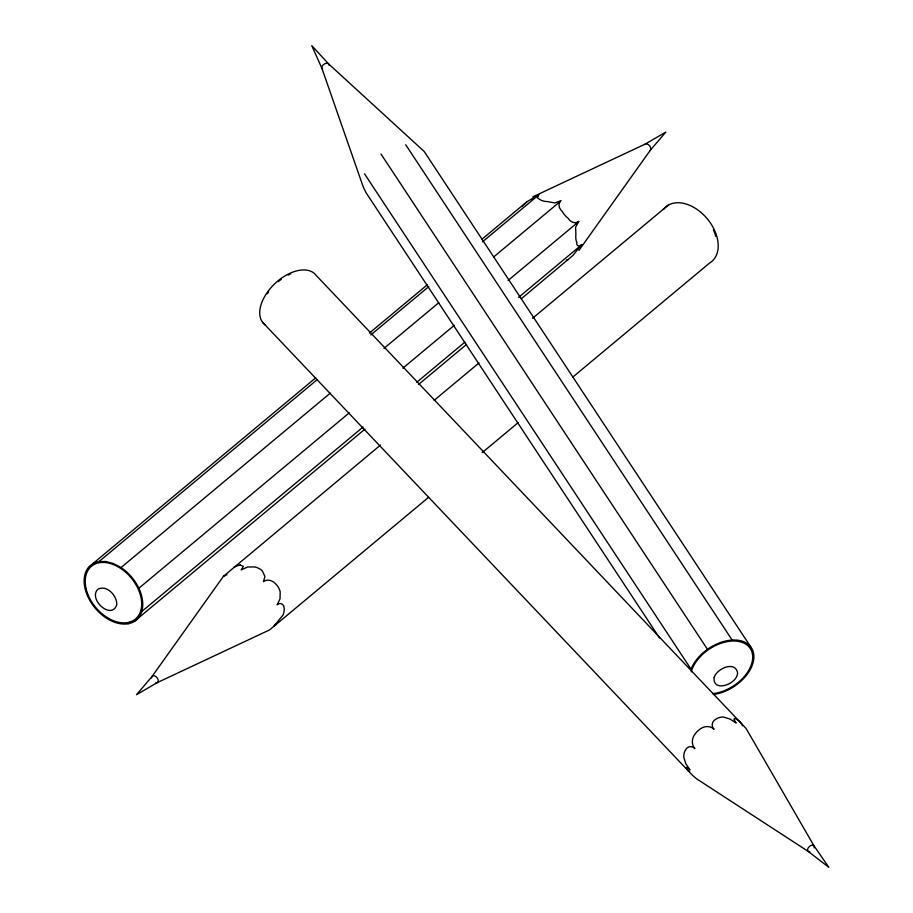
<?xml version="1.0" encoding="UTF-8"?>
<svg xmlns="http://www.w3.org/2000/svg" width="913" height="913" viewBox="0 0 913 913"><rect width="100%" height="100%" fill="white"/><g stroke="black" fill="none" stroke-linecap="round" stroke-linejoin="round"><path stroke-width="1.37" d="M116.647 604.954C111.58 620.326 88.15 599.567 97.668 589.399C106.695 584.16 117.537 596.063 116.681 604.897M521.985 206.566L526.824 201.819L538.864 194.652L537.38 197.859L539.971 199.536A12.383 6.334 -7.2 0 0 547.56 201.59L554.739 202.937L561.118 200.632M380.561 445.019L223.411 576.331L152.014 676.533L136.494 694.702L157.264 682.627L269.54 629.936L428.596 497.311M578.922 250.447L650.318 150.246L665.851 132.077L645.069 144.151L532.793 196.843M493.579 257.032L560.411 201.317C557.683 204.352 559.27 209.088 562.225 211.348A16.217 12.017 48.2 0 0 568.297 218.401C570.248 222.042 575.475 224.313 578.922 221.323L575.601 227.189L575.886 234.493A12.383 6.642 -74.9 0 0 576.879 242.436C575.704 245.974 579.881 247.286 581.855 244.593L518.618 297.341M581.056 245.277L572.953 255.423L521.277 298.791M92.715 563.778L315.784 377.788M369.366 333.108L427.318 284.788M481.996 239.206L526.824 201.819M98.992 561.575L317.016 379.785M370.712 335.014L428.779 286.602M482.463 241.831L538.339 195.245M121.041 567.566L113.452 563.538L105.862 561.495L98.787 561.575A35.664 23.943 50.2 0 0 85.126 573.798L85.092 574.037A35.116 23.578 50.2 0 0 87.979 596.84L88.059 597.068A35.664 23.943 50.2 0 0 136.722 619.687A35.664 23.943 50.2 0 0 121.041 567.566L330.312 393.115M384.008 348.367L438.788 302.705M138.844 588.246L349.2 412.904M402.884 368.156L454.377 325.233M508.062 280.485L578.18 222.03M141.777 611.527L363.066 427.033M416.739 382.285L464.945 342.09M128.117 623.739L130.308 621.913M134.188 621.548L364.915 429.167M418.496 384.499L466.6 344.384M434.143 400.339L478.983 362.963M532.553 318.295L668.145 205.231M482.178 452.643L518.264 422.559M572.93 376.966L709.618 263.001A35.664 23.943 50.2 0 0 706.73 218.15A35.664 23.943 50.2 0 0 663.489 209.408M223.411 576.331L226.96 574.711M568.297 259.589L566.459 260.022M240.119 564.987L243.326 566.425L241.215 569.883L247.606 566.996L254.773 566.95A12.383 7.84 8 0 1 262.373 570.979L264.953 576.491L263.469 581.684C267.155 578.705 272.667 580.44 275.509 583.772A12.383 8.925 70.1 0 1 280.177 591.658L280.029 598.802L277.13 604.84C279.698 601.918 284.205 604.086 284.103 607.796A12.383 4.77 -62.1 0 1 283.11 614.94L274.208 625.759L276.582 623.91L275.509 624.96A12.383 2.168 -30.6 0 0 274.414 625.177M689.669 771.702C685.777 769.648 684.43 764.078 689.977 769.91L685.8 763.736L683.814 757.322A12.383 6.665 74.3 0 1 685.492 750.075C686.953 746.195 692.374 745.373 694.896 748.683C691.575 745.054 691.609 739.188 694.302 735.205A16.217 13.079 -49 0 1 700.83 728.585C704.688 725.812 710.611 725.732 714.034 729.259C710.793 726.349 712.037 720.836 715.94 719.182A12.383 7.464 13.1 0 1 723.495 717.047L730.046 719.067L736.186 723.016C729.122 713.338 742.166 721.669 742.406 725.846M262.499 322.198L692.305 775.114L696.459 778.721L808.302 851.464L828.867 867.35L813.94 845.735L746.047 728.403L316.252 275.486A35.664 21.033 -43.5 0 0 274.277 284.194A35.664 21.033 -43.5 0 0 265.466 325.085M750.669 646.792L424.191 151.478L328.748 64.036L311.778 45.65L321.821 68.11L363.351 187.279L366.01 192.654L659.517 637.959M405.703 144.745L732.169 640.059M380.995 154.012L707.472 649.326M364.549 173.858L691.027 669.172A35.664 22.871 -33.4 0 1 731.279 640.116A35.664 22.871 -33.4 0 1 752.677 664.013A35.664 22.871 -33.4 0 1 713.669 694.451M234.036 567.19A16.217 2.842 -30.6 0 1 240.119 564.987M151.569 678.005A4.063 2.728 50.2 0 1 154.617 675.928A4.063 2.728 50.2 0 1 158.189 680.082A4.063 2.728 50.2 0 1 155.769 682.89M713.338 229.871A34.352 23.065 50.2 0 1 715.826 236.456M809.728 851.646A4.063 2.397 -43.5 0 1 807.72 848.907A4.063 2.397 -43.5 0 1 812.045 845.153A4.063 2.397 -43.5 0 1 814.054 847.892M267.281 293.838A34.352 20.257 -43.5 0 1 268.696 291.795M278.294 281.615A34.352 20.257 -43.5 0 1 281.318 279.275M288.143 275.087A34.352 20.257 -43.5 0 1 290.642 273.911M644.544 144.619A4.063 2.728 50.2 0 1 649.463 145.624A4.063 2.728 50.2 0 1 649.794 150.725M322.654 69.171A4.063 2.602 -33.4 0 1 324.275 64.036A4.063 2.602 -33.4 0 1 329.102 65.382M691.244 671.842A34.352 22.026 -33.4 0 1 729.27 641.303A34.352 22.026 -33.4 0 1 751.582 663.979A34.352 22.026 -33.4 0 1 712.654 693.606M714.16 677.446C712.311 693.104 737.852 684.236 737.59 672.561C734.782 660.487 716.785 668.681 714.16 677.446M86.176 589.011A34.352 23.065 50.2 0 0 133.424 620.475A34.352 23.065 50.2 0 0 120.767 568.491A34.352 23.065 50.2 0 0 86.176 589.011"/></g></svg>
